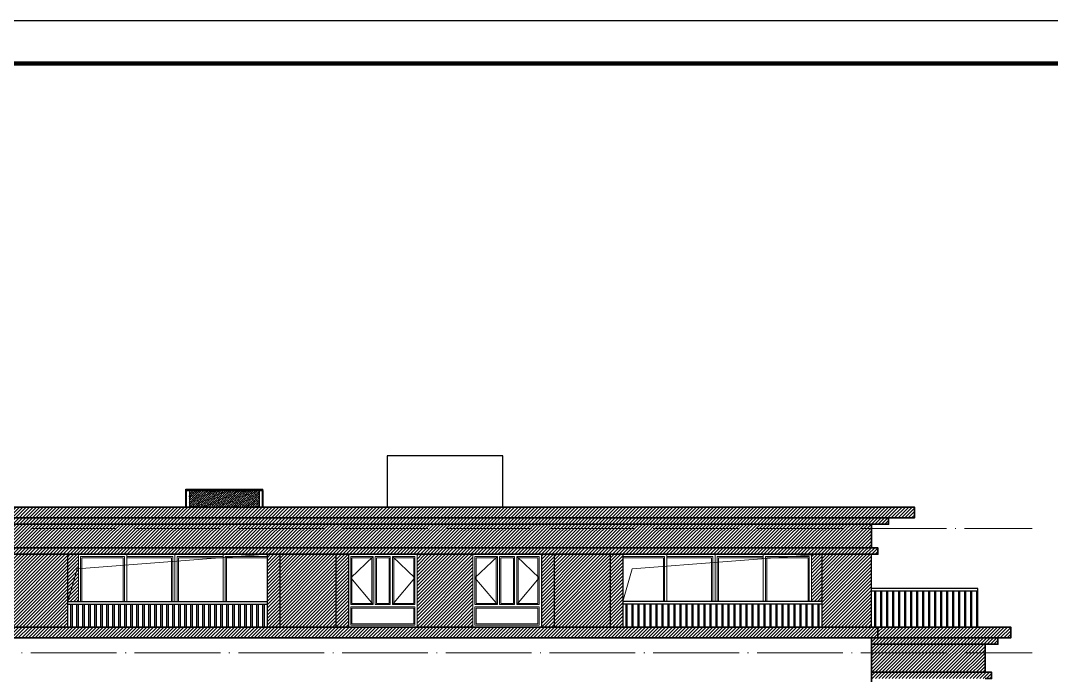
# Model space of a CAD drawing. Extents: x -518115 to 790560, y -210384 to 1628073.
# Drawn here: x 448217 to 472264, y 146124 to 161398 of the extents above; entities that cross this region are included whole.
import ezdxf
from ezdxf.xclip import XClip

# ---------------------------------------------------------------- set-up
doc = ezdxf.new("R2010")
doc.units = 0
doc.header["$LTSCALE"] = 1000
doc.header["$MEASUREMENT"] = 0
doc.header["$XCLIPFRAME"] = 0
doc.linetypes.add('DOTE', pattern=[2.4200000000000004, 2, -0.2, 0.02, -0.2])
for name, color, linetype in [('3-剖面填充（细）', 250, 'Continuous'), ('Stair-栏杆', 142, 'Continuous'), ('修改标示', 212, 'Continuous'), ('图框', 140, 'Continuous')]:
    doc.layers.add(name, color=color, linetype=linetype)
for name, color, linetype, lineweight in [('DOTE', 19, 'DOTE', 9), ('WALL', 9, 'Continuous', 40), ('WINDOW', 144, 'Continuous', 15), ('立面-中轮廓线', 213, 'Continuous', 35), ('立面-普通轮廓', 7, 'Continuous', 18), ('立面-洞口示意', 152, 'Continuous', 13), ('立面-窗开启线', 250, 'Continuous', 13)]:
    doc.layers.add(name, color=color, linetype=linetype, lineweight=lineweight)
doc.layers.add('yichutu', color=7, linetype='Continuous', true_color=0xffffff, plot=False)
pattern_1 = [(45, (6399.999693647958, 102672.6396143666), (-39.28862052967754, 39.28862052967754), [])]
pattern_2 = [(45, (599.9997146729147, 102372.6396143663), (-39.28862052967754, 39.28862052967754), [])]

# ---------------------------------------------------------------- blocks, each defined once
blk = doc.blocks.new('yct-841-594-84100-59399.9999999999-100-1000.0')
at = {"layer": 'yichutu', "color": 7, "true_color": 0xffffff}
blk.add_lwpolyline([(0, 0), (0, 59399.99999999994), (84100, 59399.99999999994), (84100, 0)], close=True, dxfattribs=at)
blk = doc.blocks.new('TK')
at = {"layer": '图框'}
blk.add_lwpolyline([(465375.0184975343, 548713.6539831527), (549475.0184975343, 548713.6539831527), (549475.0184975343, 489313.6539831528), (465375.0184975343, 489313.6539831528)], close=True, dxfattribs=at)
blk.add_lwpolyline([(465375.0184975343, 548713.6539831527), (549475.0184975343, 548713.6539831527), (549475.0184975343, 489313.6539831528), (465375.0184975343, 489313.6539831528)], close=True, dxfattribs=at)
at = {"layer": '图框', "const_width": 100}
blk.add_lwpolyline([(548475.0184975343, 490313.6539831528), (548475.0184975343, 547713.6539831527), (467875.0184975343, 547713.6539831527), (467875.0184975343, 490313.6539831528)], close=True, dxfattribs=at)
blk = doc.blocks.new('A$C0FC9229A')
at = {"color": 164}
blk.add_wipeout([(1079.579837211702, 1056.4612844407857), (1079.0798372109443, 1056.961284441528), (-922.9201627899898, 1056.9612844389592), (-923.4201627882102, 1056.4612844407295), (-923.4201627881281, 1026.9612844414949), (-921.9201627881267, 1026.9612844417134), (-921.9201627881266, 286.96128444166413), (-923.4201627881263, 286.96128444170995), (-923.4201627882101, 257.4612844426099), (-922.92016278999, 256.96128444438006), (1079.0798372109446, 256.96128444187), (1079.5798372117024, 257.4612844426122), (1079.5798372118738, 286.9612844416141), (1078.0798372118734, 286.961284441712), (1078.0798372118734, 1026.9612844416044), (1079.5798372118675, 1026.9612844419455)], dxfattribs=at).translate(0, 0, -1e-08).dxf.layer = 'WALL'
h = blk.add_hatch()
h.set_pattern_fill('ANSI36', color=164, scale=25, style=0)
h.set_pattern_definition([(45, (0, 0), (21.04747528375584, 77.17407604043804), [99.21875, -19.84375, 0, -19.84375])])
h.paths.add_polyline_path([(982.5813084756956, 286.9612844416974), (982.5813084756956, 1026.961284441697), (-825.9216340542771, 1026.961284441671), (-825.9216340542771, 286.9612844416711)])
for p, q in [((-923.4201627881266, 1026.96128444167), (-923.4201627881266, 1056.461284440738)), ((-923.4201627881266, 1056.461284440738), (-922.9201627899893, 1056.461284440738)), ((-923.4201627881266, 1051.754177659896), (1079.579837211873, 1051.754177659925)), ((-923.4201627881266, 1026.96128444167), (1079.579837211873, 1026.961284441699)), ((-922.9201627899893, 1056.961284441553), (1079.079837210942, 1056.961284441582)), ((-922.9201627899893, 1026.96128444167), (-922.9201627899893, 1056.961284441553)), ((-922.9201627899893, 1056.814837830636), (1079.079837210942, 1056.814837830665)), ((-922.9201627899893, 1052.107731049909), (1079.079837210942, 1052.107731049939)), ((-921.9201627881266, 286.9612844416697), (-921.9201627881266, 1026.96128444167)), ((-921.5666091800667, 1026.96128444167), (-921.5666091800667, 286.9613622748584)), ((-921.0716340537183, 286.9612844416697), (-921.0716340537183, 1026.96128444167)), ((-912.068080663681, 1026.96128444167), (-912.068080663681, 286.9612844416697)), ((-911.9201627885923, 1056.814837830636), (-911.9201627885923, 1026.96128444167)), ((-911.7145272712223, 1026.96128444167), (-911.7145272712223, 286.9612844416697)), ((-896.9201627885923, 1039.848035787727), (-899.4201627899893, 1038.404660114698)), ((-899.4201627899893, 1038.404660114698), (-899.4201627899893, 1035.517908768525)), ((-899.4201627899893, 1035.517908768525), (-896.9201627885923, 1034.074533095496)), ((-896.9201627885923, 1029.606468328537), (-896.9201627885923, 1044.316100554686)), ((-894.4201627899893, 1038.404660114698), (-896.9201627885923, 1039.848035787727)), ((-896.9201627885923, 1034.074533095496), (-894.4201627899893, 1035.517908768525)), ((-894.4201627899893, 1035.517908768525), (-894.4201627899893, 1038.404660114698)), ((-846.9201627885923, 1039.848035787727), (-849.4201627899893, 1038.404660114698)), ((-849.4201627899893, 1038.404660114698), (-849.4201627899893, 1035.517908768525)), ((-849.4201627899893, 1035.517908768525), (-846.9201627885923, 1034.074533095496)), ((-846.9201627885923, 1029.606468328537), (-846.9201627885923, 1044.316100554686)), ((-844.4201627899893, 1038.404660114698), (-846.9201627885923, 1039.848035787727)), ((-846.9201627885923, 1034.074533095496), (-844.4201627899893, 1035.517908768525)), ((-844.4201627899893, 1035.517908768525), (-844.4201627899893, 1038.404660114698)), ((-826.4216340524144, 1026.96128444167), (-826.4216340524144, 286.9612844416697)), ((-825.9216340542771, 1026.96128444167), (-825.9216340542771, 286.9612844416697)), ((-719.7339139464311, 1044.642090430745), (-703.1064116298221, 1044.642090430745)), ((-719.7339139464311, 1034.852737898735), (-703.1064116298221, 1034.852737898735)), ((-711.4201627881266, 1054.099483286176), (-711.4201627881266, 1025.40696208764)), ((859.2660860535689, 1044.642090430774), (875.8935883701779, 1044.642090430774)), ((859.2660860535689, 1034.852737898764), (875.8935883701779, 1034.852737898764)), ((867.5798372118734, 1054.099483286205), (867.5798372118734, 1025.406962087669)), ((982.5813084756956, 1026.961284441699), (982.5813084756956, 286.9612844416988)), ((1003.079837209545, 1039.848035787756), (1000.579837210942, 1038.404660114727)), ((1000.579837210942, 1038.404660114727), (1000.579837210942, 1035.517908768554)), ((1000.579837210942, 1035.517908768554), (1003.079837209545, 1034.074533095525)), ((1003.079837209545, 1029.606468328566), (1003.079837209545, 1044.316100554715)), ((1005.579837210942, 1038.404660114727), (1003.079837209545, 1039.848035787756)), ((1003.079837209545, 1034.074533095525), (1005.579837210942, 1035.517908768554)), ((1005.579837210942, 1035.517908768554), (1005.579837210942, 1038.404660114727)), ((1053.079837211873, 1039.848035787756), (1050.579837210942, 1038.404660114727)), ((1050.579837210942, 1038.404660114727), (1050.579837210942, 1035.517908768554)), ((1050.579837210942, 1035.517908768554), (1053.079837211873, 1034.074533095525)), ((1053.079837209545, 1029.606468328566), (1053.079837209545, 1044.316100554715)), ((1055.579837210942, 1038.404660114727), (1053.079837211873, 1039.848035787756)), ((1053.079837211873, 1034.074533095525), (1055.579837210942, 1035.517908768554)), ((1055.579837210942, 1035.517908768554), (1055.579837210942, 1038.404660114727)), ((1067.874201694503, 1026.961284441699), (1067.874201694503, 286.9612844416988)), ((1068.079837211873, 1056.961284441582), (1068.079837211873, 1026.961284441699)), ((1068.227755086962, 1026.961284441699), (1068.227755086962, 286.9612844416988)), ((1077.231308476999, 286.9612844416988), (1077.231308476999, 1026.961284441699)), ((1077.726283603348, 1026.961284441699), (1077.726283603348, 286.9613622748875)), ((1078.079837211873, 286.9612844416988), (1078.079837211873, 1026.961284441699)), ((1079.079837210942, 1026.961284441699), (1079.079837210942, 1056.961284441582)), ((1079.579837211873, 1056.461284440767), (1079.079837210942, 1056.461284440767)), ((1079.579837211873, 1026.961284441699), (1079.579837211873, 1056.461284440767)), ((-923.4201627881266, 286.9612844416697), (1079.579837211873, 286.9612844416988)), ((-923.4201627881266, 286.9612844416697), (-923.4201627881266, 257.461284442601)), ((-922.9201627899893, 286.9612844416697), (-922.9201627899893, 256.9612844417861)), ((-921.9201627881266, 286.9612844416697), (-825.9216340542771, 286.9612844416697)), ((-911.9201627885923, 257.107731052587), (-911.9201627885923, 286.9612844416697)), ((-899.4201627899893, 278.4046601146983), (-896.9201627885923, 279.8480357878434)), ((-899.4201627899893, 275.5179087686411), (-899.4201627899893, 278.4046601146983)), ((-896.9201627885923, 274.0745330956124), (-899.4201627899893, 275.5179087686411)), ((-896.9201627885923, 284.3161005548027), (-896.9201627885923, 269.6064683286531)), ((-896.9201627885923, 279.8480357878434), (-894.4201627899893, 278.4046601146983)), ((-894.4201627899893, 275.5179087686411), (-896.9201627885923, 274.0745330956124)), ((-894.4201627899893, 278.4046601146983), (-894.4201627899893, 275.5179087686411)), ((-849.4201627899893, 278.4046601146983), (-846.9201627885923, 279.8480357878434)), ((-849.4201627899893, 275.5179087686411), (-849.4201627899893, 278.4046601146983)), ((-846.9201627885923, 274.0745330956124), (-849.4201627899893, 275.5179087686411)), ((-846.9201627885923, 284.3161005548027), (-846.9201627885923, 269.6064683286531)), ((-846.9201627885923, 279.8480357878434), (-844.4201627899893, 278.4046601146983)), ((-844.4201627899893, 275.5179087686411), (-846.9201627885923, 274.0745330956124)), ((-844.4201627899893, 278.4046601146983), (-844.4201627899893, 275.5179087686411)), ((1000.579837210942, 278.4046601148439), (1003.079837209545, 279.8480357878725)), ((1000.579837210942, 275.5179087686702), (1000.579837210942, 278.4046601148439)), ((1003.079837209545, 274.0745330956415), (1000.579837210942, 275.5179087686702)), ((1003.079837209545, 284.3161005548318), (1003.079837209545, 269.6064683286822)), ((1003.079837209545, 279.8480357878725), (1005.579837210942, 278.4046601148439)), ((1005.579837210942, 275.5179087686702), (1003.079837209545, 274.0745330956415)), ((1005.579837210942, 278.4046601148439), (1005.579837210942, 275.5179087686702)), ((1050.579837210942, 278.4046601148439), (1053.079837211873, 279.8480357878725)), ((1050.579837210942, 275.5179087686702), (1050.579837210942, 278.4046601148439)), ((1053.079837211873, 274.0745330956415), (1050.579837210942, 275.5179087686702)), ((1053.079837209545, 284.3161005548318), (1053.079837209545, 269.6064683286822)), ((1053.079837211873, 279.8480357878725), (1055.579837210942, 278.4046601148439)), ((1055.579837210942, 275.5179087686702), (1053.079837211873, 274.0745330956415)), ((1055.579837210942, 278.4046601148439), (1055.579837210942, 275.5179087686702)), ((1068.079837211873, 256.9612844418152), (1068.079837211873, 286.9612844416988)), ((1079.079837210942, 286.9612844416988), (1079.079837210942, 256.9612844418152)), ((1079.579837211873, 286.9612844416988), (1079.579837211873, 257.4612844426301)), ((-923.4201627881266, 262.1683912233275), (1079.579837211873, 262.1683912233566)), ((-923.4201627881266, 257.461284442601), (-922.9201627899893, 257.461284442601)), ((-922.9201627899893, 261.8148378334299), (1079.079837210942, 261.814837833459)), ((-922.9201627899893, 257.107731052587), (1079.079837210942, 257.1077310526161)), ((-922.9201627899893, 256.9612844417861), (1079.079837210942, 256.9612844418152)), ((1079.579837211873, 257.4612844426301), (1079.079837210942, 257.4612844426301))]:
    blk.add_line(p, q, dxfattribs=at)
for points in [[(-923.4201627881266, 1051.754177659896), (-923.382646670565, 1051.888544058689), (-923.2743637273088, 1052.003718933818), (-923.1117844744585, 1052.080736328644), (-922.9201627899893, 1052.107731049909)], [(1079.579837211873, 1051.754177659925), (1079.541776977945, 1051.889476683282), (1079.433390601072, 1052.004177660274), (1079.271178926341, 1052.080818401126), (1079.079837210942, 1052.107731049939)], [(-923.4201627881266, 262.1683912233275), (-923.382646670565, 262.0340248246503), (-923.2743637273088, 261.9188499495212), (-923.1117844744585, 261.8418325546954), (-922.9201627899893, 261.8148378334299)], [(1079.579837211873, 262.1683912233566), (1079.541776977945, 262.0330922001158), (1079.433390601072, 261.9183912230073), (1079.271178926341, 261.8417504822719), (1079.079837210942, 261.814837833459)]]:
    blk.add_lwpolyline(points, dxfattribs=at)
for centre, radius in [((-896.9201627885923, 1036.96128444167), 9.999999999959998), ((-896.9201627885923, 1036.96128444167), 9.499999999199998), ((-846.9201627885923, 1036.96128444167), 9.999999999959998), ((-846.9201627885923, 1036.96128444167), 9.499999999199998), ((1003.079837209545, 1036.961284441699), 9.999999999959998), ((1003.079837209545, 1036.961284441699), 9.499999999199998), ((1053.079837211873, 1036.961284441699), 9.999999999959998), ((1053.079837211873, 1036.961284441699), 9.499999999199998), ((-896.9201627885923, 276.9612844416697), 9.999999999959998), ((-896.9201627885923, 276.9612844416697), 9.499999999199998), ((-846.9201627885923, 276.9612844416697), 9.999999999959998), ((-846.9201627885923, 276.9612844416697), 9.499999999199998), ((1003.079837209545, 276.9612844416988), 9.999999999959998), ((1003.079837209545, 276.9612844416988), 9.499999999199998), ((1053.079837211873, 276.9612844416988), 9.999999999959998), ((1053.079837211873, 276.9612844416988), 9.499999999199998)]:
    blk.add_circle(centre, radius, dxfattribs=at)
for centre, radius, start, end in [((-922.9201627899893, 1056.461284440738), 0.4999999982210284, 90, 180), ((-719.9783924506046, 1039.74741416474), 4.900778049206776, 87.14057591316207, 272.8594240868379), ((-702.8619331256486, 1039.74741416474), 4.900778049206776, 267.1405759131621, 92.85942408683792), ((859.0216075493954, 1039.747414164769), 4.900778049206776, 87.14057591316207, 272.8594240868379), ((876.1380668743514, 1039.747414164769), 4.900778049206776, 267.1405759131621, 92.85942408683792), ((1079.079837210942, 1056.461284440767), 0.5000000007600001, 0, 90), ((-922.9201627899893, 257.461284442601), 0.4999999982210284, 180, 270), ((1079.079837210942, 257.4612844426301), 0.5000000007600001, 270, 0)]:
    blk.add_arc(centre, radius, start, end, dxfattribs=at)
blk = doc.blocks.new('A$C311C5180')
at = {"layer": 'WINDOW'}
for p, q in [((-3375.000142690842, 2299.999999992666), (-3375.000142690842, 0)), ((-2250.000142690958, 2299.999999992666), (-2250.000142690958, 0)), ((-1125.000142690842, 2299.999999992666), (-1125.000142690842, 0))]:
    blk.add_line(p, q, dxfattribs=at)
for points in [[(-4450.000285381684, 2249.999999992666), (-3425.000142690842, 2249.999999992608), (-3425.000142690842, 49.99999999994179), (-4450.000285381684, 50)], [(-2300.000142690842, 2249.999999992666), (-3375.000142690842, 2249.999999992608), (-3375.000142690842, 49.99999999994179), (-2300.000142690842, 50)], [(-2200.000142690842, 2249.999999992666), (-1125.000142690842, 2249.999999992608), (-1125.000142690842, 49.99999999994179), (-2200.000142690842, 50)], [(-50, 2249.999999992666), (-1075.000142690842, 2249.999999992608), (-1075.000142690842, 49.99999999994179), (-50, 50)]]:
    blk.add_lwpolyline(points, close=True, dxfattribs=at)
at = {"layer": 'WINDOW', "color": 250}
for points in [[(-4420.000285381684, 2219.999999992666), (-3455.000142690842, 2219.999999992608), (-3455.000142690842, 79.99999999994179), (-4420.000285381684, 80)], [(-80, 2219.999999992666), (-1045.000142690842, 2219.999999992608), (-1045.000142690842, 79.99999999994179), (-80, 80)]]:
    blk.add_lwpolyline(points, close=True, dxfattribs=at)
for points in [[(-3375.000142690842, 80), (-2330.000142690842, 80), (-2330.000142690842, 2219.999999992666), (-3375.000142690842, 2219.999999992666)], [(-1125.000142690842, 80), (-2170.000142690842, 80), (-2170.000142690842, 2219.999999992666), (-1125.000142690842, 2219.999999992666)]]:
    blk.add_lwpolyline(points, dxfattribs=at)
at = {"layer": '立面-普通轮廓'}
blk.add_lwpolyline([(-4500.000285381684, 2299.999999992666), (0, 2299.999999992666), (0, 0), (-4500.000285381684, 0)], close=True, dxfattribs=at)
blk = doc.blocks.new('A$C612F19F3')
at = {"layer": 'WINDOW'}
for points in [[(50, -50), (575, -50), (575, -1175), (50, -1175)], [(975.0002853819169, -50), (625, -50), (625, -1175), (975.0002853819169, -1175)], [(1550.000285381917, -50), (1025.000285381917, -50), (1025.000285381917, -1175), (1550.000285381917, -1175)], [(50, -1225), (1550.000285381917, -1225), (1550.000285381917, -1650), (50, -1650)]]:
    blk.add_lwpolyline(points, close=True, dxfattribs=at)
at = {"layer": 'WINDOW', "color": 250}
for points in [[(80, -80), (545, -80), (545, -1145), (80, -1145)], [(945.0002853819169, -80), (655, -80), (655, -1145), (945.0002853819169, -1145)], [(1520.000285381917, -80), (1055.000285381917, -80), (1055.000285381917, -1145), (1520.000285381917, -1145)], [(80, -1255), (1520.000285381917, -1255), (1520.000285381917, -1620), (80, -1620)]]:
    blk.add_lwpolyline(points, close=True, dxfattribs=at)
at = {"layer": '立面-普通轮廓'}
blk.add_lwpolyline([(0, 0), (1600.000285381684, 0), (1600.000285381684, -1700), (0, -1700)], close=True, dxfattribs=at)
at = {"layer": '立面-窗开启线', "color": 251, "ltscale": 0.5, "true_color": 0x636466}
for points in [[(575, -50), (50, -550), (575, -1175)], [(1025.000285381917, -50), (1550.000285381917, -550), (1025.000285381917, -1175)]]:
    blk.add_lwpolyline(points, dxfattribs=at)
blk = doc.blocks.new('A$C190D6931')
blk.add_blockref('A$C612F19F3', (-1600.000285381684, 1700))
blk = doc.blocks.new('hfhfthfthf')
at = {"layer": 'Stair-栏杆'}
for p, q in [((424316.5786998163, 36475.99991834373), (428966.5787161089, 36475.99991834373)), ((424316.5786998163, 36415.99991834466), (428966.5787161089, 36415.99991834466))]:
    blk.add_line(p, q, dxfattribs=at)
for points in [[(424386.5786998165, 35376), (424386.5786998165, 36415.99991834466)], [(424416.5786998165, 36415.99991834466), (424416.5786998165, 35376)], [(424526.5786998165, 35376), (424526.5786998165, 36415.99991834466)], [(424556.5786998165, 36415.99991834466), (424556.5786998165, 35376)], [(424666.5786998165, 35376), (424666.5786998165, 36415.99991834466)], [(424696.5786998165, 36415.99991834466), (424696.5786998165, 35376)], [(424806.5786998165, 35376), (424806.5786998165, 36415.99991834466)], [(424836.5786998165, 36415.99991834466), (424836.5786998165, 35376)], [(424946.5786998165, 35376), (424946.5786998165, 36415.99991834466)], [(424976.5786998165, 36415.99991834466), (424976.5786998165, 35376)], [(425086.5786998165, 35376), (425086.5786998165, 36415.99991834466)], [(425116.5786998165, 36415.99991834466), (425116.5786998165, 35376)], [(425226.5786998165, 35376), (425226.5786998165, 36415.99991834466)], [(425256.5786998165, 36415.99991834466), (425256.5786998165, 35376)], [(425366.5786998165, 35376), (425366.5786998165, 36415.99991834466)], [(425396.5786998165, 36415.99991834466), (425396.5786998165, 35376)], [(425506.5786998165, 35376), (425506.5786998165, 36415.99991834466)], [(425536.5786998165, 36415.99991834466), (425536.5786998165, 35376)], [(425646.5786998165, 35376), (425646.5786998165, 36415.99991834466)], [(425676.5786998165, 36415.99991834466), (425676.5786998165, 35376)], [(425786.5786998165, 35376), (425786.5786998165, 36415.99991834466)], [(425816.5786998165, 36415.99991834466), (425816.5786998165, 35376)], [(425926.5786998165, 35376), (425926.5786998165, 36415.99991834466)], [(425956.5786998165, 36415.99991834466), (425956.5786998165, 35376)], [(426066.5786998165, 35376), (426066.5786998165, 36415.99991834466)], [(426096.5786998165, 36415.99991834466), (426096.5786998165, 35376)], [(426206.5786998165, 35376), (426206.5786998165, 36415.99991834466)], [(426236.5786998165, 36415.99991834466), (426236.5786998165, 35376)], [(426346.5786998165, 35376), (426346.5786998165, 36415.99991834466)], [(426376.5786998165, 36415.99991834466), (426376.5786998165, 35376)], [(426486.5786998165, 35376), (426486.5786998165, 36415.99991834466)], [(426516.5786998165, 36415.99991834466), (426516.5786998165, 35376)], [(426626.5786998165, 35376), (426626.5786998165, 36415.99991834466)], [(426656.5786998165, 36415.99991834466), (426656.5786998165, 35376)], [(426766.5786998165, 35376), (426766.5786998165, 36415.99991834466)], [(426796.5786998165, 36415.99991834466), (426796.5786998165, 35376)], [(426906.5786998165, 35376), (426906.5786998165, 36415.99991834466)], [(426936.5786998165, 36415.99991834466), (426936.5786998165, 35376)], [(427046.5786998165, 35376), (427046.5786998165, 36415.99991834466)], [(427076.5786998165, 36415.99991834466), (427076.5786998165, 35376)], [(427186.5786998165, 35376), (427186.5786998165, 36415.99991834466)], [(427216.5786998165, 36415.99991834466), (427216.5786998165, 35376)], [(427326.5786998165, 35376), (427326.5786998165, 36415.99991834466)], [(427356.5786998165, 36415.99991834466), (427356.5786998165, 35376)], [(427466.5786998165, 35376), (427466.5786998165, 36415.99991834466)], [(427496.5786998165, 36415.99991834466), (427496.5786998165, 35376)], [(427606.5786998165, 35376), (427606.5786998165, 36415.99991834466)], [(427636.5786998165, 36415.99991834466), (427636.5786998165, 35376)], [(427746.5786998165, 35376), (427746.5786998165, 36415.99991834466)], [(427776.5786998165, 36415.99991834466), (427776.5786998165, 35376)], [(427886.5786998165, 35376), (427886.5786998165, 36415.99991834466)], [(427916.5786998165, 36415.99991834466), (427916.5786998165, 35376)], [(428026.5786998165, 35376), (428026.5786998165, 36415.99991834466)], [(428056.5786998165, 36415.99991834466), (428056.5786998165, 35376)], [(428166.5786998165, 35376), (428166.5786998165, 36415.99991834466)], [(428196.5786998165, 36415.99991834466), (428196.5786998165, 35376)], [(428306.5786998165, 35376), (428306.5786998165, 36415.99991834466)], [(428336.5786998165, 36415.99991834466), (428336.5786998165, 35376)], [(428446.5786998165, 35376), (428446.5786998165, 36415.99991834466)], [(428476.5786998165, 36415.99991834466), (428476.5786998165, 35376)], [(428586.5786998165, 35376), (428586.5786998165, 36415.99991834466)], [(428616.5786998165, 36415.99991834466), (428616.5786998165, 35376)], [(428726.5786998165, 35376), (428726.5786998165, 36415.99991834466)], [(428756.5786998165, 36415.99991834466), (428756.5786998165, 35376)], [(428866.5786998165, 35376), (428866.5786998165, 36415.99991834466)], [(428896.5786998165, 36415.99991834466), (428896.5786998165, 35376)]]:
    blk.add_lwpolyline(points, dxfattribs=at)

msp = doc.modelspace()

# ---------------------------------------------------------------- hatches: boundary and pattern name
at = {"layer": '3-剖面填充（细）'}
h = msp.add_hatch(dxfattribs=at)
h.set_pattern_fill('ANSI31', color=256, scale=35)
h.set_pattern_definition(pattern_2)
h.paths.add_polyline_path([(449316.5855039799, 147248.6396143662), (449316.5855039799, 148948.6396143663), (447916.577013389, 148948.6396143743), (447916.5770133887, 147248.6396143741)])
h = msp.add_hatch(dxfattribs=at)
h.set_pattern_fill('ANSI31', color=256, scale=35)
h.set_pattern_definition([(45, (20350.00648009032, 102672.6396143666), (-39.28862052967754, 39.28862052967754), [])])
h.paths.add_polyline_path([(449316.5844553898, 147848.6395327105), (449316.5844553899, 148948.6396143654), (449566.5966419782, 148948.6396143641), (449566.5966419785, 147848.6395327093)])
h = msp.add_hatch(dxfattribs=at)
h.set_pattern_fill('ANSI31', color=256, scale=35)
h.set_pattern_definition(pattern_1)
h.paths.add_polyline_path([(455866.5865545046, 147248.6396143669), (455866.5865545045, 148948.6396143654), (453966.5855202695, 148948.6396143641), (453966.5855202691, 147248.6396143656)])
h = msp.add_hatch(dxfattribs=at)
h.set_pattern_fill('ANSI31', color=256, scale=35)
h.set_pattern_definition([(45, (16150.00650109816, 102372.6396143663), (-39.28862052967754, 39.28862052967754), [])])
h.paths.add_polyline_path([(457466.5855058974, 147248.6396143662), (457466.5855058974, 148948.6396143663), (458766.5855216834, 148948.6396143663), (458766.5855216837, 147248.6396143662)])
h = msp.add_hatch(dxfattribs=at)
h.set_pattern_fill('ANSI31', color=256, scale=35)
h.set_pattern_definition(pattern_1)
h.paths.add_polyline_path([(460366.5844730766, 147248.6396143669), (460366.5844730767, 148948.6396143654), (462266.5855073117, 148948.6396143641), (462266.5855073121, 147248.6396143656)])
h = msp.add_hatch(dxfattribs=at)
h.set_pattern_fill('ANSI31', color=256, scale=35)
h.set_pattern_definition([(45, (37699.99536171317, 102672.6396143666), (-39.28862052967754, 39.28862052967754), [])])
h.paths.add_polyline_path([(466666.5733370127, 147848.6395327105), (466666.5733370128, 148948.6396143654), (466916.585523601, 148948.6396143641), (466916.5855236014, 147848.6395327093)])
h = msp.add_hatch(dxfattribs=at)
h.set_pattern_fill('ANSI31', color=256, scale=35)
h.set_pattern_definition(pattern_2)
h.paths.add_polyline_path([(466916.5855236013, 147248.6396143662), (466916.5855236013, 148948.6396143663), (468066.5854862868, 148948.6396143665), (468066.5854862871, 147248.6396143663)])
h = msp.add_hatch(dxfattribs=at)
h.set_pattern_fill('ANSI31', color=256, scale=35)
h.set_pattern_definition([(45, (449.9997146730311, 100972.6396143662), (-39.28862052967754, 39.28862052967754), [])])
h.paths.add_polyline_path([(445616.582111726, 146998.6396143612), (445616.582111726, 147248.6396143612), (468216.5854862867, 147248.6396143637), (468216.5854862871, 146998.6396143636)])
h = msp.add_hatch(dxfattribs=at)
h.set_pattern_fill('ANSI31', color=256, scale=35)
h.set_pattern_definition([(45, (-2650.000319654879, 100972.6396143662), (-39.28862052967754, 39.28862052967754), [])])
h.paths.add_polyline_path([(468066.5836183091, 146048.6396143692), (468066.5873542582, 146998.6396143663), (468216.5854862926, 146998.6396143663), (468216.5854862926, 147248.6396143688), (471316.5855206146, 147248.6396143637), (471316.5855206146, 146998.6396143663), (471016.5855206115, 146998.6396143663), (471016.5855206115, 146848.6396143675), (470716.5855206114, 146848.6396143663), (470716.5855206114, 146198.6396143664), (470866.5855206116, 146198.6396143664), (470866.5855206115, 146048.6396143647)])

# ---------------------------------------------------------------- linework, layer by layer
at = {"color": 7}
for p, q in [((449316.5855039799, 147248.6396143663), (449316.5855039799, 148948.6396143664)), ((453966.5855202726, 148948.6396143664), (453966.5855202725, 147248.6396143663)), ((454266.5855063389, 148948.6396143647), (454266.5855063389, 147248.6396143663)), ((455566.5855062193, 148948.6396143648), (455566.5855062193, 147248.6396143663)), ((455866.5855059146, 148948.6396143658), (455866.5855059146, 147248.6396143664)), ((460366.5855216666, 148948.6396143658), (460366.5855216666, 147248.6396143664)), ((460666.5855213619, 148948.6396143648), (460666.5855213619, 147248.6396143663)), ((461966.5855212423, 148948.6396143647), (461966.5855212423, 147248.6396143663)), ((462266.5855073087, 148948.6396143664), (462266.5855073087, 147248.6396143663)), ((466916.5855236013, 147248.6396143663), (466916.5855236013, 148948.6396143664)), ((468066.5854862836, 147248.6396143663), (468066.5854862837, 148948.6396143664))]:
    msp.add_line(p, q, dxfattribs=at)
msp.add_lwpolyline([(459466.5855158491, 150048.6396143663), (459466.5855158491, 151248.6396143662), (456766.5855255888, 151248.6396143662), (456766.5855255888, 150048.6396143663)], dxfattribs=at)
at = {"layer": 'DOTE', "linetype": 'DOTE'}
for p, q in [((419416.5787028407, 149548.6396143662), (471816.5787018674, 149548.6396143663)), ((419416.5787028407, 146648.6396143662), (471816.5787018674, 146648.6396143663))]:
    msp.add_line(p, q, dxfattribs=at)
at = {"layer": 'Stair-栏杆'}
for p, q in [((470546.5855206115, 148148.6294899706), (468066.5854862925, 148148.6294899707)), ((470546.5855206115, 148088.6294899716), (468066.5854862926, 148088.6294899716))]:
    msp.add_line(p, q, dxfattribs=at)
for points in [[(470546.5855206115, 147248.6294899706), (470546.5855206115, 148148.6294899706)], [(468136.5855206115, 148088.6294899716), (468136.5855206115, 147248.6294899706)], [(468166.5855206115, 147248.6294899706), (468166.5855206115, 148088.6294899716)], [(468276.5855206115, 148088.6294899716), (468276.5855206115, 147248.6294899706)], [(468306.5855206115, 147248.6294899706), (468306.5855206115, 148088.6294899716)], [(468416.5855206115, 148088.6294899716), (468416.5855206115, 147248.6294899706)], [(468446.5855206115, 147248.6294899706), (468446.5855206115, 148088.6294899716)], [(468556.5855206115, 148088.6294899716), (468556.5855206115, 147248.6294899706)], [(468586.5855206115, 147248.6294899706), (468586.5855206115, 148088.6294899716)], [(468696.5855206115, 148088.6294899716), (468696.5855206115, 147248.6294899706)], [(468726.5855206115, 147248.6294899706), (468726.5855206115, 148088.6294899716)], [(468836.5855206115, 148088.6294899716), (468836.5855206115, 147248.6294899706)], [(468866.5855206115, 147248.6294899706), (468866.5855206115, 148088.6294899716)], [(468976.5855206115, 148088.6294899716), (468976.5855206115, 147248.6294899706)], [(469006.5855206115, 147248.6294899706), (469006.5855206115, 148088.6294899716)], [(469116.5855206115, 148088.6294899716), (469116.5855206115, 147248.6294899706)], [(469146.5855206115, 147248.6294899706), (469146.5855206115, 148088.6294899716)], [(469256.5855206115, 148088.6294899716), (469256.5855206115, 147248.6294899706)], [(469286.5855206115, 147248.6294899706), (469286.5855206115, 148088.6294899716)], [(469396.5855206115, 148088.6294899716), (469396.5855206115, 147248.6294899706)], [(469426.5855206115, 147248.6294899706), (469426.5855206115, 148088.6294899716)], [(469536.5855206115, 148088.6294899716), (469536.5855206115, 147248.6294899706)], [(469566.5855206115, 147248.6294899706), (469566.5855206115, 148088.6294899716)], [(469676.5855206115, 148088.6294899716), (469676.5855206115, 147248.6294899706)], [(469706.5855206115, 147248.6294899706), (469706.5855206115, 148088.6294899716)], [(469816.5855206115, 148088.6294899716), (469816.5855206115, 147248.6294899706)], [(469846.5855206115, 147248.6294899706), (469846.5855206115, 148088.6294899716)], [(469956.5855206115, 148088.6294899716), (469956.5855206115, 147248.6294899706)], [(469986.5855206115, 147248.6294899706), (469986.5855206115, 148088.6294899716)], [(470096.5855206115, 148088.6294899716), (470096.5855206115, 147248.6294899706)], [(470126.5855206115, 147248.6294899706), (470126.5855206115, 148088.6294899716)], [(470236.5855206115, 148088.6294899716), (470236.5855206115, 147248.6294899706)], [(470266.5855206115, 147248.6294899706), (470266.5855206115, 148088.6294899716)], [(470376.5855206115, 148088.6294899716), (470376.5855206115, 147248.6294899706)], [(470406.5855206115, 147248.6294899706), (470406.5855206115, 148088.6294899716)], [(470516.5855206115, 148088.6294899716), (470516.5855206115, 147248.6294899706)]]:
    msp.add_lwpolyline(points, dxfattribs=at)
at = {"layer": '立面-中轮廓线', "color": 2}
for p, q in [((468466.5854792442, 149798.6396143663), (445616.582111726, 149798.6396143663)), ((468066.5854862836, 149648.6396143663), (445616.582111726, 149648.6396143663)), ((468066.5854862836, 149098.6396143664), (445616.582111726, 149098.6396143664)), ((468066.5854862836, 148948.6396143664), (445616.582111726, 148948.6396143664)), ((468066.5982671626, 147248.6396143663), (445616.582111726, 147248.6396143663)), ((470716.5855206115, 147248.6396143663), (468066.5854862836, 147248.6396143663)), ((468066.5982671626, 146998.6396143663), (445616.582111726, 146998.6396143663)), ((471016.5855206115, 146998.6396143663), (468066.5982671626, 146998.6396143663)), ((470716.5855206115, 146848.6396143663), (468066.5854862836, 146848.6396143663)), ((470716.5855206115, 146198.6396143664), (468066.5854862836, 146198.6396143664))]:
    msp.add_line(p, q, dxfattribs=at)
at = {"layer": '立面-中轮廓线'}
msp.add_line((468066.5854862836, 146998.6396143663), (468066.5854862838, 143748.6396143662), dxfattribs=at)
at = {"layer": '立面-中轮廓线', "color": 2}
for points in [[(468066.5854862836, 150048.6396143663), (469066.5854777895, 150048.6396167128), (469066.5854777895, 149798.6396167128), (468466.5854792442, 149798.6396143663), (468466.5854792442, 149648.6396143663), (468066.5854862836, 149648.6396143663), (468066.5854862836, 149098.6396143664), (468216.5854862836, 149098.6396143664), (468216.5854862836, 148948.6396143664), (468066.5854862836, 148948.6396143664)], [(468066.5854862836, 147248.6396143663), (468216.5854862836, 147248.6396143663), (468216.5854862836, 146998.6396143663), (468066.5854862836, 146998.6396143663)], [(470716.5855206115, 147248.6396143663), (471316.5855206115, 147248.6396143663), (471316.5855206115, 146998.6396143663), (471016.5855206115, 146998.6396143663), (471016.5855206115, 146848.6396143663), (470716.5855206115, 146848.6396143663), (470716.5855206115, 146198.6396143664), (470866.5855206115, 146198.6396143664), (470866.5855206115, 146048.6396143664), (470716.5855206115, 146048.6396143664)]]:
    msp.add_lwpolyline(points, dxfattribs=at)
at = {"layer": '立面-洞口示意'}
for points in [[(449316.5855039803, 147848.6395327099), (449536.0550865983, 148607.3985955603), (453966.5855202728, 148948.6396143668)], [(462266.585507309, 147848.6395327099), (462486.055089927, 148607.3985955603), (466916.5855236014, 148948.6396143668)]]:
    msp.add_lwpolyline(points, dxfattribs=at)

# ---------------------------------------------------------------- block references
msp.add_blockref('TK', (-59060.90568584122, -387315.2143123731))
at = {"color": 7}
ref = msp.add_blockref('A$C311C5180', (454066.5969273601, 146648.6396143662), dxfattribs=at)
XClip(ref).set_block_clipping_path([(-4500.000285381742, 1199.9999183437103), (-100.01140708761523, 2299.999999992673)])
for p in [(457466.5855058974, 147248.6396143665), (460366.5858070652, 147248.6396143665)]:
    msp.add_blockref('A$C190D6931', p, dxfattribs=at)
ref = msp.add_blockref('A$C311C5180', (466666.5743856028, 146648.6396143662), dxfattribs=at)
XClip(ref).set_block_clipping_path([(-4399.988878294011, 1199.999918343441), (0, 2300.0000000002183)])
ref = msp.add_blockref('hfhfthfthf', (25000.00680416368, 111372.6396143662), dxfattribs=at)
XClip(ref).set_block_clipping_path([(424316.57869981625, 35876.00000000011), (428966.578716109, 36475.99991834373)])
ref = msp.add_blockref('hfhfthfthf', (891233.1642234175, 111372.6396143662), dxfattribs=dict(at, xscale=-1))
XClip(ref).set_block_clipping_path([(424316.57869981625, 35876.00000000011), (428966.578716109, 36475.99991834373)])
at = {"layer": 'yichutu'}
msp.add_blockref('yct-841-594-84100-59399.9999999999-100-1000.0', (406314.1128116931, 101998.4396707796), dxfattribs=at)

# ---------------------------------------------------------------- next in the draw order: block references
at = {"layer": '修改标示', "ltscale": 2}
ref = msp.add_blockref('A$C0FC9229A', (452896.0450563429, 149517.9676142812), dxfattribs=dict(at, xscale=0.8976916526008281, yscale=0.8976916526008281, zscale=0.8976916526008281))
XClip(ref).set_block_clipping_path([(-1035.7766150895623, 591.1517596800404), (1089.5312804078567, 1063.4270671431877)])

# ---------------------------------------------------------------- next in the draw order: hatches: boundary and pattern name
at = {"layer": '3-剖面填充（细）'}
h = msp.add_hatch(dxfattribs=at)
h.set_pattern_fill('ANSI31', color=256, scale=35)
h.set_pattern_definition([(45, (-400.0002768328995, 103772.6396167126), (-39.28862052967754, 39.28862052967754), [])])
h.paths.add_polyline_path([(445616.582111726, 148948.6396143684), (445616.582111726, 150048.639616715), (469066.5854777925, 150048.6396167101), (469066.5854777927, 149798.6396167128), (468466.5854792442, 149798.6396143657), (468466.5854792442, 149648.6396143669), (468066.5854862836, 149648.6396167128), (468066.5854862836, 149098.6396143664), (468216.5854862838, 149098.6396143664), (468216.5854862836, 148948.6396143641)])

# ---------------------------------------------------------------- next in the draw order: linework, layer by layer
at = {"layer": '立面-中轮廓线', "color": 2}
msp.add_line((468066.5854862836, 150048.6396143663), (445616.582111726, 150048.6396143663), dxfattribs=at)

doc.saveas('drawing.dxf')
